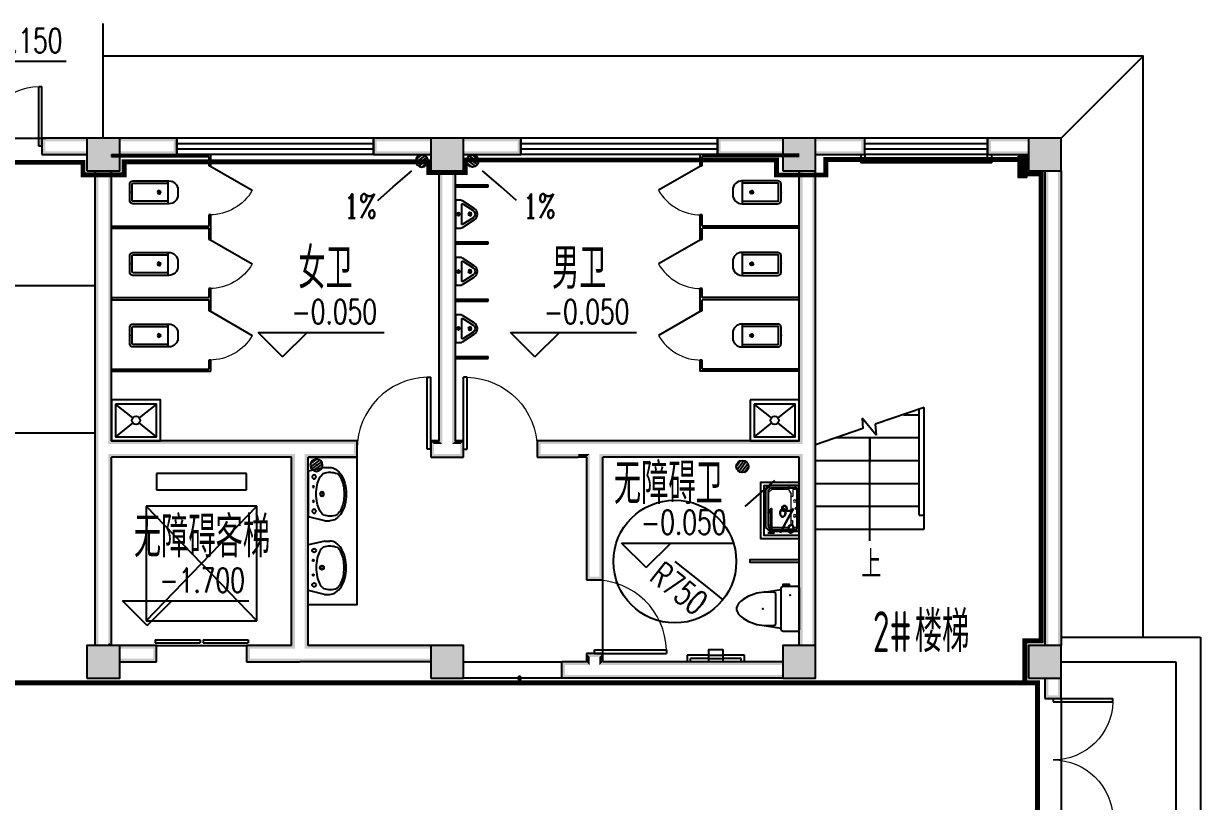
# Model space of a CAD drawing. Extents: x 6250600 to 6678662, y -692028 to -290561.
# Drawn here: x 6288938 to 6303312, y -579710 to -570203 of the extents above; entities that cross this region are included whole.
import ezdxf

# ---------------------------------------------------------------- set-up
doc = ezdxf.new("R2010")
doc.units = 0
doc.header["$LTSCALE"] = 1000
doc.header["$MEASUREMENT"] = 0
doc.layers.get('0').update_dxf_attribs({"linetype": 'CONTINUOUS'})
for name, color, linetype in [('PUB_HATCH', 8, 'CONTINUOUS'), ('SIG_TEXT', 7, 'CONTINUOUS'), ('WIRE-接地', 4, 'CONTINUOUS'), ('建筑底图', 251, 'CONTINUOUS'), ('排水', 221, 'CONTINUOUS')]:
    doc.layers.add(name, color=color, linetype=linetype)
doc.styles.add('_TCH_AXIS', font='COMPLEX', dxfattribs={"bigfont": 'GBCBIG'})
doc.styles.add('_TCH_DIM', font='SIMPLEX', dxfattribs={"bigfont": 'GBCBIG'})
doc.styles.add('schuco', font='sceie.shx', dxfattribs={"width": 0.7, "bigfont": 'sceic.shx'})
doc.styles.add('TG_LINETYPE', font='SIMPLEX', dxfattribs={"width": 0.8, "height": 3, "bigfont": 'HZTXT'})
doc.linetypes.add('TG_接地', pattern='A,0.75,0,["/",TG_LINETYPE,S=0.05,R=-8.594366926962348,X=-0.1,Y=-0.045],0.65,-0.13,0.13,-0.13', length=2)

# ---------------------------------------------------------------- blocks, each defined once
blk = doc.blocks.new('_LV12')
for p, q in [((-250, -50), (-39.04344047215272, -218.7652476222793)), ((39.04344047215272, -218.7652476222793), (250, -50)), ((-250, -450), (-39.04344047215272, -281.2347523777207)), ((39.04344047215272, -281.2347523777244), (250, -450))]:
    blk.add_line(p, q)
for points in [[(300, -500), (300, 0), (-300, 0), (-300, -500)], [(250, -450), (250, -50), (-250, -50), (-250, -450)]]:
    blk.add_lwpolyline(points, close=True)
blk.add_circle((0, -250), 50)
blk = doc.blocks.new('$plan$00000344')
for p, q in [((-280, -10), (-280, 0)), ((280, 0), (280, -10)), ((-250.5056433758025, -188.9030317685026), (-250.5056433758025, -185.6802697010202)), ((-247.7897820911921, -182.8401157246291), (-250.1659381378457, -184.9292631582935))]:
    blk.add_line(p, q)
for points in [[(-280, 0), (280, 0)], [(-325.6508892814171, -199.5069900706051), (-280, -5)], [(325.7196470476707, -203.679623150008), (280, -5)]]:
    blk.add_lwpolyline(points)
for points in [[(253.0475816802033, -188.2804691079212, 0.09820830243506523), (193.1688142264323, -140.8346282304191, 0.06628655020752823), (110.3513957322097, -111.3619009821798, 0.05242807133200639), (5.684341886080801e-14, -99.75898632568851, 0.05242807133200623), (-110.351395732209, -111.3619009821796, 0.06628655020752873), (-193.1688142264323, -140.834628230419, 0.09387597160402227), (-250.8409032847541, -185.7313891483784, 0.171377175730478)], [(-325.7364341085271, -265.6789118161633, 0.1492852629222198), (-304.3806079413716, -336.6408204226024, 0.1070785342951636), (-230.904903495943, -407.7090984504992, 0.07562500008442274), (-131.0498841262887, -450.4504317036771, 0.06243575474683043), (-0.8124120338861758, -467.3138035618238, 0.06243575474683045), (129.5575588546746, -451.507376452533, 0.07562500008442267), (229.7559793793862, -409.5773992771719, 0.1070785342951638), (303.8057199892309, -339.1074397112891, 0.1492852629222203), (325.7364341085272, -268.3210881838367, 0.005205445689566639), (325.7196470476707, -265.679623150008, 0.08659555624924029)], [(-325.6508892814171, -199.5069900706051, 0.008223360270598503), (-325.7364341085271, -203.6789118161633, 0.1492852629222198)], [(-249.5287737420379, -357.743287390725, 0.09134118956209383), (-193.1688142264323, -401.1653717695809, 0.06628655020752874), (-110.3513957322091, -430.6380990178203, 0.05242807133200617), (0, -442.2410136743115, 0.05242807133200618), (110.3513957322091, -430.6380990178203, 0.06628655020752877), (193.1688142264322, -401.165371769581, 0.09175590019007512), (249.7445037594281, -357.502875476107, 0.1713771757304789)]]:
    blk.add_lwpolyline(points, format="xyb")
at = {"flags": 128}
for points in [[(-325.7196470476707, -203.679623150008), (-325.7364341085272, -268.3210881838367)], [(325.7196470476707, -203.679623150008), (325.7364341085272, -268.3210881838367)]]:
    blk.add_lwpolyline(points, dxfattribs=at)
for points in [[(-253.0475816802033, -188.2804691079212, 0.1725462446217063), (-249.7445037594281, -357.502875476107, 0.7263952009259942)], [(253.0475816802033, -188.2804691079212, -0.1725462446217063), (249.7445037594281, -357.502875476107, -0.7263952009259942)]]:
    blk.add_lwpolyline(points, format="xyb", dxfattribs=at)
for centre, radius in [((-210, -75), 24), ((-210, -75), 24), ((-210, -75), 24), ((-90, -65), 10), ((90, -65), 10), ((210, -75), 24), ((0, -170), 25)]:
    blk.add_circle(centre, radius)
at = {"lineweight": 13}
blk.add_circle((0, -170), 15, dxfattribs=at)
blk.add_arc((-249.5056433758025, -185.6802697010202), 1, 131.3223568947546, 180)
blk = doc.blocks.new('$lvtry$00000171')
at = {"layer": '排水'}
for p, q in [((-74.24621202462731, 10.60660171788186), (-10.60660171788186, 74.24621202462731)), ((-69.81875867368217, -27.39235180270043), (27.39235180242758, 69.81875867368217)), ((-53.03300858900184, -53.03300858886359), (53.03300858900184, 53.03300858886359)), ((-27.39235180242758, -69.81875867368217), (69.81875867368217, 27.39235180270043)), ((10.60660171788186, -74.24621202462731), (74.24621202462731, -10.60660171788186))]:
    blk.add_line(p, q, dxfattribs=at)
blk.add_circle((0, 0), 75, dxfattribs=at)
blk.add_point((0, 0), dxfattribs=at)
blk = doc.blocks.new('$lvtry$00000200')
at = {"color": 0}
for p, q in [((-109.7834388052506, -40.0000000100008), (-109.7834388052433, -469.6564289897615)), ((99.78343880524335, -30.0000000100008), (-99.78343880524335, -30.0000000100008)), ((109.7834388052361, -469.6564289897615), (109.7834388052361, -40.0000000100008))]:
    blk.add_line(p, q, dxfattribs=at)
blk.add_lwpolyline([(99.78343880524335, -1.000080374069512e-08), (-99.78343880524335, -1.000080374069512e-08, 0.4142135623730951), (-139.7834388052433, -40.0000000100008), (-139.7834388052433, -479.6564289897615, 0.4142135623730951), (-29.78343880524335, -589.6564289897615), (29.78343880523607, -589.6564289897615, 0.4142135623730903), (139.7834388052361, -479.6564289897633), (139.7834388052361, -40.0000000100008, 0.4142135623730951)], format="xyb", close=True, dxfattribs=at)
blk.add_lwpolyline([(139.7834388052361, -469.6564289897615), (-139.7834388052433, -469.6564289897615)], dxfattribs=at)
blk.add_circle((0, -358.6146012114659), 20, dxfattribs=at)
for centre, start, end in [((-99.78343880525063, -40.0000000100008), 90, 180), ((99.78343880523607, -40.0000000100008), 0, 90)]:
    blk.add_arc(centre, 10, start, end, dxfattribs=at)
for p in [(0, 0), (0, -358.6146012114659)]:
    blk.add_point(p, dxfattribs=at)
blk = doc.blocks.new('$TCHSYS$APDOOR2D')
blk.add_line((0.5, 0), (9.094947017729283e-16, 0.8660254037844392))
at = {"lineweight": 13}
blk.add_arc((0.5, 0), 1, 120, 180, dxfattribs=at)
blk = doc.blocks.new('$lvtry$00000221')
at = {"color": 0}
for p, q in [((-124.1736286101077, -91.45901678963855), (-43.30126991269935, -215.5818163076256)), ((-115.7951361627565, -76), (115.7951365941481, -76)), ((43.301270463322, -215.5818162915166), (124.1736290448607, -91.45901678449081))]:
    blk.add_line(p, q, dxfattribs=at)
blk.add_lwpolyline([(69.28203258279245, -230.5818162812229, -0.57735026918981), (-69.28203202274017, -230.5818163136828), (-161.8924622367413, -88.44343865486917, -0.1453776039613215), (-170, -61.14835470659818), (-170, 0), (170, -3.637978807091713e-12), (170, -61.14835534217673, -0.1453776038039848), (161.8924622535633, -88.44343926462898)], format="xyb", close=True, dxfattribs=at)
for centre, radius in [((0, -38), 17.66628609890358), ((2.156957634724677e-07, -176.9798452330579), 20)]:
    blk.add_circle(centre, radius, dxfattribs=at)
for centre, radius, start, end in [((-115.7951361627565, -86), 10, 90, 213.0863027744279), ((115.7951365941481, -86), 10, 326.9136972608397, 90), ((2.706583472900093e-07, -190.5818163002696), 49.99999999860439, 210.0000000103259, 330.00000001059)]:
    blk.add_arc(centre, radius, start, end, dxfattribs=at)
for p in [(0, -38), (2.156957634724677e-07, -176.9798452330579)]:
    blk.add_point(p, dxfattribs=at)
blk = doc.blocks.new('$lvtry$00000054')
at = {"lineweight": 13}
for p, q in [((-279.2938074190461, -123.2473502284192), (-251.2924864845772, -123.2473502284192)), ((-277.8051945737679, -50.77492534148769), (-251.2924864845772, -50.77492534148769)), ((-232.1458454056483, -26.04251684841256), (-232.1458454056483, -79.04933505088047)), ((-232.1458454056483, -79.04933505088047), (-154.6818269249452, -79.04933505088047)), ((-190.9266690346522, -100.270542338214), (-232.1458454056483, -126.7893514447369)), ((-232.1458454056483, -126.7893514447369), (-232.1458454056483, -335.3362230594466)), ((-190.9266690346522, -100.270542338214), (189.0737280593275, -100.270542338214)), ((-149.6818269249452, -84.04933505088047), (-149.6818269249452, -100.270542338214)), ((147.8354162211181, -84.04933505088047), (147.8354162211181, -100.270542338214)), ((231.7880475470993, -79.04933505088047), (152.8354162211181, -79.04933505088047)), ((191.7790148819477, -101.0656138956201), (231.7623818083885, -126.7893514447369)), ((231.7623818083885, -126.7893514447369), (231.7623818083885, -335.3362230594466)), ((231.7880475470993, -26.04251684841256), (231.7880475470993, -79.04933505088047)), ((278.8846780830754, -50.77492534148769), (252.3719699938847, -50.77492534148769)), ((280.3732909283535, -123.2473502284192), (252.3719699938847, -123.2473502284192)), ((-232.1458454056483, -335.3362230594466), (-190.9266690346522, -381.2590388292774)), ((231.7623818083885, -335.3362230594466), (190.5432054373923, -381.2590388292774))]:
    blk.add_line(p, q, dxfattribs=at)
for p, q in [((-251.2924864845772, -349.473427914143), (-251.2924864845772, -26.04251684841256)), ((-251.2924864845772, -26.04251684841256), (250.9346886260319, -26.04251684841256)), ((-90.17889892927269, -26.04251684841256), (89.82110107072731, -26.04251684841256)), ((-0.178898929272691, -26.04251684841256), (-90.17889892927269, -26.04251684841256)), ((250.9090228873174, -349.473427914143), (250.9090228873174, -26.04251684841256)), ((-221.8538841822556, -381.2590388292774), (-251.2924864845772, -349.473427914143)), ((221.4704205849957, -381.2590388292774), (-221.8538841822556, -381.2590388292774)), ((221.4704205849957, -381.2590388292774), (250.9090228873174, -349.473427914143))]:
    blk.add_line(p, q)
for points in [[(-280.3732909283535, 0), (279.6267090716465, 0)], [(-280.3732909283535, 0), (-280.3732909283535, -350)], [(279.6267090716465, 0), (279.6267090716465, -350)], [(-280.3732909283535, -350), (-230.3732909283535, -410)], [(-230.3732909283535, -410), (229.6267090716465, -410)], [(279.6267090716465, -350), (229.6267090716465, -410)]]:
    blk.add_lwpolyline(points)
for centre, radius in [((-89.29034373630566, -56.07252716067705), 15), ((0.5397417546555516, -43.72172291942843), 8), ((90.39549298432757, -54.31692655780535), 15), ((0.5397417546555516, -181.5517702500765), 24.90291299648509)]:
    blk.add_circle(centre, radius, dxfattribs=at)
blk.add_circle((0.5397417546555516, -181.5517702500765), 33.09367931997397)
for centre, start, end in [((-154.6818269249452, -84.04933505088047), 0, 90), ((152.8354162211181, -84.04933505088047), 90, 180), ((189.0737280593275, -105.270542338214), 57.2443527250371, 90)]:
    blk.add_arc(centre, 5, start, end, dxfattribs=at)
blk = doc.blocks.new('$lvtry$00000206')
blk.add_line((-194.4569514471332, -428.0882621506016, 1e-08), (-223.9357518238285, -220.1379310456605, 1e-08))
at = {"elevation": 1e-08}
blk.add_lwpolyline([(-264.1348942952209, -120.4601474549154), (-286.2099333013502, -120.4601474549154), (-286.2099333013502, -199.7591355761751), (-264.1348942952209, -199.7591355761751)], close=True, dxfattribs=at)
for points in [[(-242.1211011915184, -220.1379310457041, -0.4142135623730712), (-264.1348942950317, -198.1241379423036), (-264.134894295461, -22.01379311472101, -0.4142135623730969), (-242.1211011920568, -1.121497916756198e-08), (264.1961401874396, -9.999894245993346e-09, -0.4142135623730968), (286.2099332909529, -22.01379311340042), (286.2099332913458, -198.1241379410267, -0.4142135623730948), (264.1961401879562, -220.1379310445327)], [(191.6283467101712, -286.1793103550544), (-169.5533077134205, -286.1793103559348, 0.3921902063767687), (-189.4959190210611, -304.6652911253359), (-191.0921123155313, -325.6902964887331), (-193.1679380961104, -363.4733775701816), (-193.8666951663072, -397.5510874908132), (-192.9667328242031, -428.9968104906538), (-190.2464003679088, -458.8839308097804), (-185.4840470954405, -488.2858326881969), (-178.4580223048506, -518.2759003659185), (-168.946675294228, -549.927518083), (-156.7521371301009, -583.8818833383839), (-141.771665952725, -619.0514466670202), (-123.9263016708828, -653.9164718627062), (-103.1370841932767, -686.9572227192903), (-79.32505342870354, -716.6539630306024), (-52.41124928587305, -741.486956590491), (-22.3167116735458, -759.9364671928224), (-1.021642622046784, -766.6697659834999, 0.1543297930855512), (23.09668162127127, -766.669765983449), (44.39175067255928, -759.9364671926805), (74.48628828479195, -741.4869565901927), (101.4000924274915, -716.6539630301913), (125.2121231919409, -686.9572227187482), (146.0013406693724, -653.9164718620514), (163.8467049510473, -619.0514466662999), (178.8271761282485, -583.8818833376054), (191.0217142922447, -549.9275180821414), (200.5330613026999, -518.2759003650053), (207.5590860931225, -488.2858326872365), (212.3214393654816, -458.8839308088127), (215.0417718216304, -428.9968104896898), (215.9417341635817, -397.5510874898418), (215.2429770931958, -363.4733775692102), (213.1671513124711, -325.6902964877727), (211.5709580178918, -304.6652911243573, 0.3921902063767083)]]:
    blk.add_lwpolyline(points, format="xyb", close=True, dxfattribs=at)
blk.add_lwpolyline([(216.5319904445532, -428.088262149623), (246.0107908202444, -220.1379310445764)], dxfattribs=at)
for p in [(-155.0588212762996, -109.43069792199, 1e-08), (11.93147704953662, -443.1338848781224, 1e-08)]:
    blk.add_point(p)
blk = doc.blocks.new('$TCHSYS$LDOR22D')
for p, q in [((-0.5166666666663637, 0.8332552583810156), (-0.01666666666671013, 0.8332552583810156)), ((-0.5166666666663637, 0.8332552583810156), (-0.5166666666663637, 0.6666666666662593)), ((-0.01666666666671013, 0.8332552583810156), (-0.01666666666671013, 0.6666666666662593)), ((0.01666666666660888, 0.8332552583810156), (0.01666666666660888, 0.6666666666662593)), ((0.01666666666660888, 0.8332552583810156), (0.5166666666662572, 0.8332552583810156)), ((0.5166666666662572, 0.8332552583810156), (0.5166666666662572, 0.6666666666662593)), ((-0.5166666666663637, 0.6666666666662593), (-0.01666666666671013, 0.6666666666662593)), ((0.01666666666660888, 0.6666666666662593), (0.5166666666662572, 0.6666666666662593)), ((-0.5000000000000071, 0.4999999999999858), (0.5000000000000373, 0.4999999999999858))]:
    blk.add_line(p, q)
blk = doc.blocks.new('_FZH')
blk.add_lwpolyline([(-0.5, -0.5), (0.5, -0.5), (0.5, 0.5), (-0.5, 0.5)], close=True)
at = {"layer": 'PUB_HATCH'}
blk.add_solid([(-0.5, -0.5), (0.5, -0.5), (-0.5, 0.5), (0.5, 0.5)], dxfattribs=at)
blk = doc.blocks.new('$DorLib2D$00000002')
for p, q in [((-0.5, -5.684341886080802e-17), (-0.5000000000000007, 0.4875)), ((-0.4750000000000007, 0.4875), (-0.5000000000000007, 0.4875)), ((-0.475, -2.842170943040401e-17), (-0.4750000000000007, 0.4875)), ((0.475, -2.842170943040401e-17), (0.4750000000000007, 0.4875)), ((0.4750000000000007, 0.4875), (0.5000000000000007, 0.4875)), ((0.5, -5.684341886080802e-17), (0.5000000000000007, 0.4875)), ((-0.5, -5.684341886080802e-17), (-0.475, -2.842170943040401e-17)), ((0.5, -5.684341886080802e-17), (0.475, -2.842170943040401e-17))]:
    blk.add_line(p, q)
at = {"lineweight": 13}
for centre, start, end in [((-0.4875, -4.263256414560601e-17), 0, 88.53071641864632), ((0.4875, -4.263256414560601e-17), 91.4692835813537, 180)]:
    blk.add_arc(centre, 0.4875, start, end, dxfattribs=at)
blk = doc.blocks.new('$DorLib2D$00000001')
for p, q in [((0.45, 0.9750000000000001), (0.5000000000000002, 0.9750000000000001)), ((0.45, 0), (0.45, 0.9750000000000001)), ((0.5, 0), (0.5, 0.9750000000000001)), ((0.5, 0), (0.45, 0))]:
    blk.add_line(p, q)
at = {"lineweight": 13}
blk.add_arc((0.475, 0), 0.975, 91.4692835813538, 180, dxfattribs=at)
blk = doc.blocks.new('$WINLIB2D$00000001')
at = {"color": 0}
for points in [[(-0.4999999999999964, 0.5000000000000142), (-0.4999999999999964, -0.4999999999999858)], [(-0.4999999999999964, 0.5000000000000142), (0.5000000000000036, 0.5000000000000142)], [(0.5000000000000036, -0.4999999999999858), (0.5000000000000036, 0.5000000000000142)], [(0.5000000000000036, 0.1666666666666714), (-0.4999999999999964, 0.1666666666666714)], [(0.5000000000000036, -0.1666666666666572), (-0.4999999999999964, -0.1666666666666572)], [(-0.4999999999999964, -0.4999999999999858), (0.5000000000000036, -0.4999999999999858)]]:
    blk.add_lwpolyline(points, dxfattribs=at)
blk = doc.blocks.new('$TCHSYS$WIN2D')
for p, q in [((-0.5, 0.5), (0.5, 0.5)), ((-0.5, 0.5), (-0.4999999999999999, -0.5)), ((0.5, 0.5), (0.4999999999999998, -0.5)), ((0.5, 0.1666666666666666), (-0.5, 0.1666666666666666)), ((0.5, -0.1666666666666667), (-0.5, -0.1666666666666667)), ((-0.4999999999999999, -0.5), (0.5, -0.5))]:
    blk.add_line(p, q)

msp = doc.modelspace()

# ---------------------------------------------------------------- hatches: boundary and pattern name
at = {"layer": 'SIG_TEXT'}
h = msp.add_hatch(dxfattribs=at)
h.set_pattern_fill('ANSI31', color=256, scale=10, angle=90, style=0)
h.set_pattern_definition([(135, (5705351.624529052, -4924141.936935625), (-11.22532015133644, -11.22532015133644), [])])
h.paths.add_polyline_path([(6301085.505597635, -571825.0035751942), (6301085.505597635, -572082.4678698196), (6301190.188388332, -572082.4678698196), (6301190.188388332, -571825.0035751942)])
at = {"layer": '建筑底图'}
for points in [[(6289711.787898504, -571642.9455665089), (6289711.787898504, -571602.9455666346), (6289161.787904354, -571602.9455670153), (6289201.787905581, -571642.9455665417)], [(6289161.787904354, -571602.9455670153), (6289161.787904484, -571802.9455719288), (6289201.78790566, -571762.9455721535), (6289201.787905581, -571642.9455665417)], [(6290111.787898504, -571602.9455703348), (6289711.787898504, -571602.9455703348), (6289751.787898504, -571642.9455703348), (6290071.787898504, -571642.9455703348)], [(6289711.787898504, -571602.9455703348), (6289711.787898504, -572002.9455703348), (6289751.787898504, -571962.9455703348), (6289751.787898504, -571642.9455703348)], [(6290111.787898504, -572002.9455703348), (6290111.787898504, -571602.9455703348), (6290071.787898504, -571642.9455703348), (6290071.787898504, -571962.9455703348)], [(6290111.787898504, -571602.9455703348), (6290111.787898504, -571642.9455702947), (6290771.787898565, -571642.9455704216), (6290811.787898574, -571602.9455704293)], [(6290811.787898529, -571802.9455691382), (6290811.787898574, -571602.9455704293), (6290771.787898565, -571642.9455704216), (6290771.787898539, -571762.9455691292)], [(6293911.787898505, -571642.9455711178), (6293911.787898505, -571602.9455711155), (6293211.787898717, -571602.9455709477), (6293251.787898709, -571642.9455709672)], [(6293211.787898717, -571602.9455709477), (6293211.787898672, -571802.9455696566), (6293251.787898683, -571762.9455694051), (6293251.787898709, -571642.9455709672)], [(6294311.787898505, -571602.9455703367), (6293911.787898505, -571602.9455703367), (6293951.787898505, -571642.9455703367), (6294271.787898505, -571642.9455703367)], [(6293911.787898505, -571602.9455703367), (6293911.787898505, -572002.9455703367), (6293951.787898505, -571962.9455703367), (6293951.787898505, -571642.9455703367)], [(6294311.787898505, -572002.9455703367), (6294311.787898505, -571602.9455703367), (6294271.787898505, -571642.9455703367), (6294271.787898505, -571962.9455703367)], [(6294311.787898505, -571602.9455703367), (6294311.787898505, -571642.945566548), (6294971.787894973, -571642.9455669096), (6295011.787894997, -571602.9455669315)], [(6295011.787894876, -571802.9455658862), (6295011.787894997, -571602.9455669315), (6294971.787894973, -571642.9455669096), (6294971.7878949, -571762.9455658644)], [(6298211.787898329, -571642.9455689171), (6298211.787898329, -571602.9455689492), (6297411.787894756, -571602.9455684084), (6297451.787895262, -571642.945568281)], [(6297411.787894756, -571602.9455684084), (6297411.787894634, -571802.9455673632), (6297451.787895189, -571762.9455673641), (6297451.787895262, -571642.945568281)], [(6298611.787898329, -571602.9455689657), (6298211.787898329, -571602.9455689657), (6298251.787898329, -571642.9455689657), (6298571.787898329, -571642.9455689657)], [(6298211.787898329, -571602.9455689657), (6298211.787898329, -572002.9455689657), (6298251.787898329, -571962.9455689657), (6298251.787898329, -571642.9455689657)], [(6298611.787898329, -572002.9455689657), (6298611.787898329, -571602.9455689657), (6298571.787898329, -571642.9455689657), (6298571.787898329, -571962.9455689657)], [(6298611.787898329, -571602.9455689657), (6298611.787898329, -571642.9455688104), (6299171.787894825, -571642.9455683758), (6299211.787894797, -571602.9455683447)], [(6299211.787894939, -571802.9455695977), (6299211.787894797, -571602.9455683447), (6299171.787894825, -571642.9455683758), (6299171.78789491, -571762.945569626)], [(6301211.787898505, -571642.945566809), (6301211.787898505, -571602.9455669209), (6300711.78789493, -571602.9455672593), (6300751.787895026, -571642.9455667792)], [(6300711.78789493, -571602.9455672593), (6300711.787895072, -571802.9455685313), (6300751.787895112, -571762.945568715), (6300751.787895026, -571642.9455667792)], [(6301611.787898505, -571602.9455703367), (6301211.787898505, -571602.9455703367), (6301251.787898505, -571642.9455703367), (6301571.787898505, -571642.9455703367)], [(6301211.787898505, -571602.9455703367), (6301211.787898505, -572002.9455703367), (6301251.787898505, -571962.9455703367), (6301251.787898505, -571642.9455703367)], [(6301611.787898505, -572002.9455703367), (6301611.787898505, -571602.9455703367), (6301571.787898505, -571642.9455703367), (6301571.787898505, -571962.9455703367)], [(6289711.787898504, -571802.9455716668), (6289711.787898504, -571762.9455718442), (6289201.78790566, -571762.9455721535), (6289161.787904484, -571802.9455719288)], [(6290111.787898504, -571762.9455689841), (6290111.787898504, -571802.9455689804), (6290811.787898529, -571802.9455691382), (6290771.787898539, -571762.9455691292)], [(6293911.787898505, -571802.9455698011), (6293911.787898505, -571762.9455697592), (6293251.787898683, -571762.9455694051), (6293211.787898672, -571802.9455696566)], [(6294311.787898505, -571762.9455655908), (6294311.787898505, -571802.945565505), (6295011.787894876, -571802.9455658862), (6294971.7878949, -571762.9455658644)], [(6298211.787898329, -571802.9455679005), (6298211.787898329, -571762.9455678964), (6297451.787895189, -571762.9455673641), (6297411.787894634, -571802.9455673632)], [(6298611.787898329, -571762.9455700284), (6298611.787898329, -571802.9455700251), (6299211.787894939, -571802.9455695977), (6299171.78789491, -571762.945569626)], [(6301211.787898505, -571802.9455681766), (6301211.787898505, -571762.9455682515), (6300751.787895112, -571762.945568715), (6300711.787895072, -571802.9455685313)], [(6289711.787898504, -572002.9455703348), (6290111.787898504, -572002.9455703348), (6290071.787898504, -571962.9455703348), (6289751.787898504, -571962.9455703348)], [(6289851.787898334, -572002.9455703348), (6289811.787898344, -572002.9455703348), (6289811.787897976, -575402.9455709462), (6289851.787897976, -575402.9455709506)], [(6290011.787898682, -572002.9455703348), (6289971.787898825, -572002.9455703348), (6289971.787898463, -575342.9455720161), (6290011.787898323, -575302.9455719884)], [(6293911.787898505, -572002.9455703367), (6294311.787898505, -572002.9455703367), (6294271.787898505, -571962.9455703367), (6293951.787898505, -571962.9455703367)], [(6294051.787898837, -572002.9455703367), (6294011.787898828, -572002.9455703367), (6294011.787897791, -575302.9455679574), (6294051.787897788, -575342.9455679636)], [(6294211.787899929, -572002.9455703367), (6294171.78789992, -572002.9455703367), (6294171.787898871, -575342.9455696811), (6294211.787898893, -575302.9455694088)], [(6298211.787898329, -572002.9455689657), (6298611.787898329, -572002.9455689657), (6298571.787898329, -571962.9455689657), (6298251.787898329, -571962.9455689657)], [(6298451.787898117, -572002.9455689657), (6298411.787898094, -572002.9455689657), (6298411.787898197, -575302.9455698612), (6298451.787898211, -575342.945570039)], [(6298611.787898329, -572002.9455689657), (6298571.787898285, -572002.9455689657), (6298571.787898416, -575402.945570332), (6298611.787898416, -575402.9455703308)], [(6301211.787898505, -572002.9455703367), (6301611.787898505, -572002.9455703367), (6301571.787898505, -571962.9455703367), (6301251.787898505, -571962.9455703367)], [(6301411.787898386, -577802.9455703367), (6301451.787898389, -577802.9455703367), (6301451.787898685, -572002.9455703367), (6301411.787898616, -572002.9455703367)], [(6301571.787898388, -577802.9455703367), (6301611.787898383, -577802.9455703367), (6301611.787898505, -572002.9455703367), (6301571.787898665, -572002.9455703367)], [(6292011.787898372, -575302.9455708927), (6290011.787898323, -575302.9455719884), (6289971.787898463, -575342.9455720161), (6292011.787898395, -575342.9455708927)], [(6292311.787898405, -575302.9455681373), (6292011.787898502, -575302.9455681681), (6292011.787898506, -575342.9455681681), (6292311.787898409, -575342.9455681373)], [(6293011.787900555, -575302.9455679808), (6292311.787898405, -575302.9455681373), (6292311.787898409, -575342.9455681373), (6292971.787901127, -575342.9455676058)], [(6293011.787900575, -575502.9455685024), (6293011.787900555, -575302.9455679808), (6292971.787901127, -575342.9455676058), (6292971.787901139, -575462.9455682258)], [(6294011.787897791, -575302.9455679574), (6293911.787900778, -575302.9455678855), (6293951.787900782, -575342.9455678855), (6294051.787897788, -575342.9455679636)], [(6293911.787900778, -575302.9455678855), (6293911.787900799, -575502.9455684315), (6293951.787900795, -575462.9455684072), (6293951.787900782, -575342.9455678855)], [(6294311.787900849, -575302.9455693788), (6294211.787898893, -575302.9455694088), (6294171.787898871, -575342.9455696811), (6294271.787901448, -575342.9455722973)], [(6294311.787900751, -575502.9455690845), (6294311.787900849, -575302.9455693788), (6294271.787901448, -575342.9455722973), (6294271.787901388, -575462.9455691279)], [(6295711.787898554, -575302.9455703534), (6295211.787900391, -575302.9455699455), (6295251.787900371, -575342.9455699455), (6295711.787898534, -575342.9455703534)], [(6295211.787900391, -575302.9455699455), (6295211.787900294, -575502.9455695217), (6295251.787900314, -575462.9455695313), (6295251.787900371, -575342.9455699455)], [(6295911.787910858, -575302.9455699581), (6295711.787898505, -575302.9455699585), (6295711.787898505, -575342.9455699585), (6295911.787910858, -575342.9455699581)], [(6298411.787898197, -575302.9455698612), (6295911.787910858, -575302.9455699581), (6295911.787910858, -575342.9455699581), (6298451.787898211, -575342.945570039)], [(6289811.787897393, -577802.9455703348), (6289851.787897393, -577802.9455703348), (6289851.787897641, -575402.945570951), (6289811.787897641, -575402.9455709469)], [(6292011.787898489, -575502.9455682898), (6290011.787897305, -575502.9455694512), (6289971.787897299, -575462.9455694708), (6292011.787898466, -575462.9455682898)], [(6289971.787897057, -577802.9455703348), (6290011.787897067, -577802.9455703348), (6290011.787897305, -575502.9455694512), (6289971.787897299, -575462.9455694708)], [(6292211.787898397, -575502.9455684875), (6292011.787898523, -575502.9455685252), (6292011.787898519, -575462.9455685252), (6292251.787898385, -575462.9455684705)], [(6292211.787898575, -577802.9455701406), (6292211.787898397, -575502.9455684875), (6292251.787898385, -575462.9455684705), (6292251.787898568, -577842.9455703199)], [(6292411.787898735, -577802.945570166), (6292411.787898557, -575502.945568444), (6292371.787898359, -575462.9455687092), (6292371.787898543, -577842.9455701662)], [(6292411.787898557, -575502.945568444), (6293011.787900575, -575502.9455685024), (6292971.787901139, -575462.9455682258), (6292371.787898359, -575462.9455687092)], [(6293911.787900799, -575502.9455684315), (6294111.787897964, -575502.9455683101), (6294111.78789796, -575462.9455683101), (6293951.787900795, -575462.9455684072)], [(6294111.787897913, -575502.9455688638), (6294311.787900751, -575502.9455690845), (6294271.787901388, -575462.9455691279), (6294111.787897932, -575462.9455688638)], [(6295211.787900294, -575502.9455695217), (6295711.787898457, -575502.9455696414), (6295711.787898476, -575462.9455696414), (6295251.787900314, -575462.9455695313)], [(6295811.787909161, -575502.9455732349), (6295711.787898505, -575502.9455728552), (6295711.787898505, -575462.9455728552), (6295851.787909549, -575462.9455708228)], [(6295811.787909161, -575502.9455732349), (6295811.787901897, -577002.9455674898), (6295851.787902073, -576962.9455666412), (6295851.787909549, -575462.9455708228)], [(6296011.787901512, -577002.9455684585), (6296011.787908816, -575502.945572821), (6295971.787909004, -575462.945572831), (6295971.787901567, -576962.9455672223)], [(6298411.787898274, -575502.9455728161), (6296011.787908816, -575502.945572821), (6295971.787909004, -575462.945572831), (6298451.787898053, -575462.9455728261)], [(6298411.787898344, -577802.9455689657), (6298451.787898283, -577802.9455689657), (6298451.787898053, -575462.9455728261), (6298411.787898274, -575502.9455728161)], [(6298571.787898489, -577802.9455689657), (6298611.787898489, -577802.9455689657), (6298611.787898416, -575402.9455703308), (6298571.787898416, -575402.945570332)], [(6295811.787901897, -577002.9455674898), (6296011.787901512, -577002.9455684585), (6295971.787901567, -576962.9455672223), (6295851.787902073, -576962.9455666412)], [(6290111.787898504, -577802.9455703348), (6289711.787898504, -577802.9455703348), (6289751.787898504, -577842.9455703348), (6290071.787898504, -577842.9455703348)], [(6289711.787898504, -577802.9455703348), (6289711.787898504, -578202.9455703348), (6289751.787898504, -578162.9455703348), (6289751.787898504, -577842.9455703348)], [(6289955.219355404, -577802.9455703348), (6290011.787896147, -577802.9455703348), (6289983.503625864, -577774.6612999635)], [(6290111.787898504, -578202.9455703348), (6290111.787898504, -577802.9455703348), (6290071.787898504, -577842.9455703348), (6290071.787898504, -578162.9455703348)], [(6290111.787898504, -577802.9455711981), (6290111.787898504, -577842.9455715531), (6290521.787897994, -577842.9455713197), (6290561.787898367, -577802.945570942)], [(6290561.787898469, -578002.9455717711), (6290561.787898367, -577802.945570942), (6290521.787897994, -577842.9455713197), (6290521.787898055, -577962.9455723886)], [(6292211.787898575, -577802.9455701406), (6291661.787898391, -577802.9455703847), (6291701.787898411, -577842.9455703847), (6292251.787898568, -577842.9455703199)], [(6291661.787898391, -577802.9455703847), (6291661.787898493, -578002.9455712137), (6291701.787898473, -577962.9455711949), (6291701.787898411, -577842.9455703847)], [(6293911.787898505, -577842.9455703271), (6293911.787898505, -577802.9455703266), (6292411.787898735, -577802.945570166), (6292371.787898543, -577842.9455701662)], [(6294311.787898505, -577802.9455703367), (6293911.787898505, -577802.9455703367), (6293951.787898505, -577842.9455703367), (6294271.787898505, -577842.9455703367)], [(6293911.787898505, -577802.9455703367), (6293911.787898505, -578202.9455703367), (6293951.787898505, -578162.9455703367), (6293951.787898505, -577842.9455703367)], [(6294311.787898505, -578202.9455703367), (6294311.787898505, -577802.9455703367), (6294271.787898505, -577842.9455703367), (6294271.787898505, -578162.9455703367)], [(6298611.787898329, -577802.9455689657), (6298211.787898329, -577802.9455689657), (6298251.787898329, -577842.9455689657), (6298571.787898329, -577842.9455689657)], [(6298211.787898329, -577802.9455689657), (6298211.787898329, -578202.9455689657), (6298251.787898329, -578162.9455689657), (6298251.787898329, -577842.9455689657)], [(6298611.787898329, -578202.9455689657), (6298611.787898329, -577802.9455689657), (6298571.787898329, -577842.9455689657), (6298571.787898329, -578162.9455689657)], [(6301611.787898505, -577802.9455703367), (6301211.787898505, -577802.9455703367), (6301251.787898505, -577842.9455703367), (6301571.787898505, -577842.9455703367)], [(6301211.787898505, -577802.9455703367), (6301211.787898505, -578202.9455703367), (6301251.787898505, -578162.9455703367), (6301251.787898505, -577842.9455703367)], [(6301611.787898505, -578202.9455703367), (6301611.787898505, -577802.9455703367), (6301571.787898505, -577842.9455703367), (6301571.787898505, -578162.9455703367)], [(6290111.787898504, -577962.9455726104), (6290111.787898504, -578002.9455720144), (6290561.787898469, -578002.9455717711), (6290521.787898055, -577962.9455723886)], [(6291661.787898493, -578002.9455712137), (6292311.787898718, -578002.9455709066), (6292311.787898698, -577962.9455709066), (6291701.787898473, -577962.9455711949)], [(6293911.787898505, -578002.9455709981), (6293911.787898505, -577962.9455709981), (6292311.787898608, -577962.9455709066), (6292311.787898606, -578002.9455709066)], [(6296011.787897155, -577902.94556823), (6295811.787897539, -577902.9455672613), (6295851.787897346, -577942.945567455), (6295971.787896976, -577942.9455680363)], [(6295811.787897539, -577902.9455672613), (6295811.787897055, -578002.9455700585), (6295851.787897054, -578042.9455709097), (6295851.787897346, -577942.945567455)], [(6296011.787896708, -578002.9455701805), (6296011.787897155, -577902.94556823), (6295971.787896976, -577942.9455680363), (6295971.787896508, -578042.9455703702)], [(6295811.787897055, -578002.9455700585), (6295511.787894564, -578002.9455702654), (6295511.787894563, -578042.9455702654), (6295851.787897054, -578042.9455709097)], [(6295511.78789456, -578202.9455711895), (6295511.787894564, -578002.9455702654), (6295551.787894564, -578002.9455702661), (6295551.78789456, -578202.9455711902)], [(6298211.787898329, -578042.9455703088), (6298211.787898329, -578002.9455702074), (6296011.787896708, -578002.9455701805), (6295971.787896508, -578042.9455703702)], [(6289711.787898504, -578202.9455703348), (6290111.787898504, -578202.9455703348), (6290071.787898504, -578162.9455703348), (6289751.787898504, -578162.9455703348)], [(6293911.787898505, -578202.9455703367), (6294311.787898505, -578202.9455703367), (6294271.787898505, -578162.9455703367), (6293951.787898505, -578162.9455703367)], [(6295911.787898263, -578202.9455711968), (6295511.78789456, -578202.9455711895), (6295511.787894561, -578162.9455711895), (6295911.787898264, -578162.9455711968)], [(6298211.787898329, -578202.9455689657), (6298211.787898329, -578162.945571225), (6295911.787898265, -578162.9455711968), (6295911.787898264, -578202.9455711968)], [(6298211.787898329, -578202.9455689657), (6298611.787898329, -578202.9455689657), (6298571.787898329, -578162.9455689657), (6298251.787898329, -578162.9455689657)], [(6301211.787898505, -578202.9455703367), (6301611.787898505, -578202.9455703367), (6301571.787898505, -578162.9455703367), (6301251.787898505, -578162.9455703367)], [(6301451.787892182, -578202.9455703367), (6301411.787892182, -578202.9455703367), (6301411.787893592, -578452.9455712521), (6301451.787893367, -578412.9455710344)], [(6301611.787891283, -578202.9455703367), (6301571.787891283, -578202.9455703367), (6301571.787892375, -578412.9455703815), (6301611.787892583, -578452.9455701638)], [(6301411.787893592, -578452.9455712521), (6301611.787892583, -578452.9455701638), (6301571.787892375, -578412.9455703815), (6301451.787893367, -578412.9455710344)]]:
    msp.add_hatch(color=256, dxfattribs=at).paths.add_polyline_path(points)

# ---------------------------------------------------------------- linework, layer by layer
at = {"layer": 'SIG_TEXT', "ltscale": 5}
msp.add_lwpolyline([(6301085.505597635, -571825.0035751942), (6301085.505597635, -572082.4678698196), (6301190.188388332, -572082.4678698196), (6301190.188388332, -571825.0035751942)], close=True, dxfattribs=at)
at = {"layer": 'WIRE-接地', "linetype": 'TG_接地', "const_width": 60}
for points in [[(6279942.920148067, -571922.542820646), (6286677.328643471, -571922.542820646), (6286677.328643471, -572052.9455665131), (6287162.613468286, -572052.9455665131), (6287162.613468286, -571899.5945018446), (6289663.307904398, -571899.5945018446), (6289663.307904398, -572050.9295569444), (6290167.254411906, -572050.9295569444), (6290167.254411906, -571894.3461470832), (6293886.508951629, -571894.3461470832), (6293886.508951629, -572022.1063873172), (6294333.454080472, -572022.1063873172), (6294333.454080472, -571871.1599918127), (6298134.805546399, -571871.1599918127), (6298134.805546399, -572053.5356065454), (6298737.107373955, -572053.5356065454), (6298737.107373955, -571863.6579914866), (6301085.505597635, -571863.6579914866)], [(6301315.341174044, -582798.7876902396), (6301315.341174044, -580687.686832065), (6301175.527673578, -580687.686832065), (6301175.527673578, -580084.1492380728), (6301322.458383672, -580084.1492380728), (6301322.458383672, -578260.4699525321), (6301166.7831768, -578260.4699525321), (6301166.7831768, -577745.5235427509), (6301366.062150883, -577745.5235427509), (6301366.062150883, -572039.2581673011), (6301190.188388332, -572039.2581673011)], [(6282630.43010179, -578260.4699525321), (6301166.7831768, -578260.4699525321)]]:
    msp.add_lwpolyline(points, dxfattribs=at)
at = {"layer": '建筑底图'}
for p, q in [((6289911.787898252, -571602.9455700805), (6289911.787898252, -570202.9455700405)), ((6301611.787898505, -571602.9455703367), (6302611.787898505, -570602.9455703367)), ((6287918.616236176, -570664.9205411167), (6289458.839649238, -570664.9205411167)), ((6287711.787904421, -571602.9455700805), (6289211.787904421, -571602.9455700805)), ((6289711.787898346, -571602.9455671855), (6289161.787904354, -571602.9455670153)), ((6289161.787904354, -571602.9455670153), (6289161.787904484, -571802.9455719288)), ((6290811.787898574, -571602.9455704293), (6290111.787898346, -571602.9455702747)), ((6290811.787898529, -571802.9455691382), (6290811.787898574, -571602.9455704293)), ((6293911.787898346, -571602.945571144), (6293211.787898717, -571602.9455709477)), ((6293211.787898717, -571602.9455709477), (6293211.787898672, -571802.9455696566)), ((6295011.787894997, -571602.9455669315), (6294311.787898346, -571602.9455667238)), ((6295011.787894876, -571802.9455658862), (6295011.787894997, -571602.9455669315)), ((6298211.787898346, -571602.9455689432), (6297411.787894756, -571602.9455684084)), ((6297411.787894756, -571602.9455684084), (6297411.787894634, -571802.9455673632)), ((6299211.787894797, -571602.9455683447), (6298611.787898346, -571602.9455693514)), ((6299211.787894939, -571802.9455695977), (6299211.787894797, -571602.9455683447)), ((6301211.787898346, -571602.9455666309), (6300711.78789493, -571602.9455672593)), ((6300711.78789493, -571602.9455672593), (6300711.787895072, -571802.9455685313)), ((6289161.787904484, -571802.9455719288), (6289711.787898346, -571802.945571536)), ((6290011.787898527, -571802.9455703367), (6290011.787898527, -571827.9455703367)), ((6290011.787898527, -571802.9455703367), (6291224.287891494, -571802.9455688226)), ((6290111.787898346, -571802.9455689979), (6290811.787898529, -571802.9455691382)), ((6291224.287889736, -571940.4455274506), (6291224.287891494, -571802.9455688226)), ((6293211.787898672, -571802.9455696566), (6293911.787898346, -571802.9455695305)), ((6294311.787898346, -571802.9455653082), (6295011.787894876, -571802.9455658862)), ((6298411.787895648, -571802.9455703335), (6297199.287894567, -571802.9455753722)), ((6297199.287894567, -571802.9455753722), (6297199.287890187, -571940.4455274477)), ((6297411.787894634, -571802.9455673632), (6298211.787898346, -571802.9455682249)), ((6298611.787898422, -571802.9455700251), (6299211.787894939, -571802.9455695977)), ((6300711.787895072, -571802.9455685313), (6301211.787898345, -571802.9455681856)), ((6290011.787898527, -571827.9455703367), (6291199.287891315, -571827.945568824)), ((6291199.287891315, -571827.945568824), (6291199.28788265, -571940.4455274509)), ((6291199.28788265, -571940.4455274509), (6291224.287889736, -571940.4455274506)), ((6297199.287890187, -571940.4455274477), (6297224.287891781, -571940.4455274477)), ((6298411.787895648, -571827.9455703335), (6297224.287894739, -571827.945568863)), ((6297224.287891781, -571940.4455274477), (6297224.287894739, -571827.945568863)), ((6289811.787897976, -575402.9455709462), (6289811.787898357, -572002.9455702207)), ((6290011.787898323, -575302.9455719884), (6290011.787898723, -572002.9455702207)), ((6294011.787897791, -575302.9455679574), (6294011.787898881, -572002.9455702207)), ((6294211.787898893, -575302.9455694088), (6294211.787900019, -572002.9455702207)), ((6298411.787898197, -575302.9455698612), (6298411.787898066, -572002.945569)), ((6298611.787898416, -575402.9455703308), (6298611.78789841, -572002.945569)), ((6301411.787898561, -572002.9455702207), (6301411.787898398, -577802.9455702207)), ((6301611.787898647, -572002.9455702207), (6301611.787898387, -577802.9455702207)), ((6294211.787898691, -572197.3107863362), (6294211.787898691, -572172.3107863362)), ((6294211.787898691, -572172.3107863362), (6294611.787898691, -572172.3107863362)), ((6294211.787898691, -572197.3107863362), (6294611.787898691, -572197.3107863362)), ((6294611.787898691, -572197.3107863362), (6294611.787898691, -572172.3107863362)), ((6291199.28788265, -572540.4456055758), (6291199.287891315, -572677.9455688554)), ((6291224.287891308, -572540.4456055758), (6291199.28788265, -572540.4456055758)), ((6291224.287893811, -572690.4455641303), (6291224.287891308, -572540.4456055758)), ((6297199.287894098, -572540.4455274477), (6297199.287900364, -572690.4455641272)), ((6297224.287891781, -572540.4455274477), (6297199.287894098, -572540.4455274477)), ((6297224.287894739, -572677.945562384), (6297224.287891781, -572540.4455274477)), ((6290011.787893856, -572677.9455641378), (6290011.787893856, -572702.9455641378)), ((6290011.787893856, -572677.9455641378), (6291199.287891315, -572677.9455688554)), ((6290011.787893856, -572702.9455641378), (6291199.287892686, -572702.9455623461)), ((6291199.287892686, -572702.9455623461), (6291199.287898244, -572840.4455274509)), ((6291224.287892679, -572840.4455274509), (6291224.287893811, -572690.4455641303)), ((6297199.287900364, -572690.4455641272), (6297199.287897823, -572840.4456055727)), ((6298411.787900319, -572677.9455641346), (6297224.287894739, -572677.945562384)), ((6297224.287903933, -572840.4456055727), (6297224.287906742, -572702.9455623849)), ((6298411.787900319, -572702.9455641346), (6297224.287906742, -572702.9455623849)), ((6298411.78789814, -572702.9455641346), (6298411.78789814, -572677.9455641346)), ((6291199.287898244, -572840.4455274509), (6291224.287892679, -572840.4455274509)), ((6294211.787898691, -572896.7969485293), (6294211.787898691, -572871.7969485293)), ((6294211.787898691, -572871.7969485293), (6294611.787898691, -572871.7969485293)), ((6294211.787898691, -572896.7969485293), (6294611.787898691, -572896.7969485293)), ((6294611.787898691, -572896.7969485293), (6294611.787898691, -572871.7969485293)), ((6297199.287897823, -572840.4456055727), (6297224.287903933, -572840.4456055727)), ((6287011.787897902, -573402.9455746978), (6289811.787898222, -573402.945574997)), ((6291199.287898244, -573440.4455274509), (6291199.287892686, -573552.9455656353)), ((6291224.287892679, -573440.4455274509), (6291199.287898244, -573440.4455274509)), ((6291224.287893811, -573565.4455642719), (6291224.287892679, -573440.4455274509)), ((6297199.287897823, -573440.4455274477), (6297199.287900364, -573565.4455642687)), ((6297224.287903933, -573440.4455274477), (6297199.287897823, -573440.4455274477)), ((6297224.287906742, -573552.9455591218), (6297224.287903933, -573440.4455274477)), ((6290011.787893863, -573552.9455642719), (6290011.787893863, -573577.9455642719)), ((6290011.787893863, -573552.9455642719), (6291199.287892686, -573552.9455656353)), ((6290011.787893863, -573577.9455642719), (6291199.287901612, -573577.9455656365)), ((6291199.287901612, -573577.9455656365), (6291199.287901038, -573715.4456055758)), ((6291224.287898371, -573715.4456055758), (6291224.287895927, -573565.4455665536)), ((6294211.787898691, -573596.2831107224), (6294211.787898691, -573571.2831107224)), ((6294211.787898691, -573571.2831107224), (6294611.787898691, -573571.2831107224)), ((6294211.787898691, -573596.2831107224), (6294611.787898691, -573596.2831107224)), ((6294611.787898691, -573596.2831107224), (6294611.787898691, -573571.2831107224)), ((6297199.287898248, -573565.4455665505), (6297199.287890231, -573715.4456055727)), ((6298411.787900312, -573552.9455642687), (6297224.287906742, -573552.9455591218)), ((6297224.28789798, -573715.4456055727), (6297224.287897816, -573577.9455656334)), ((6298411.787900312, -573577.9455642687), (6297224.287897816, -573577.9455656334)), ((6298411.787898133, -573577.9455642687), (6298411.787898133, -573552.9455642687)), ((6291199.287901038, -573715.4456055758), (6291224.287898371, -573715.4456055758)), ((6297199.287890231, -573715.4456055727), (6297224.28789798, -573715.4456055727)), ((6292101.33143181, -574278.2007224772), (6291801.33143181, -573978.2007224772)), ((6291801.33143181, -573978.2007224772), (6293341.554844871, -573978.2007224772)), ((6292101.33143181, -574278.2007224772), (6292401.33143181, -573978.2007224772)), ((6295183.252956975, -574278.2007224772), (6294883.252956975, -573978.2007224772)), ((6294883.252956975, -573978.2007224772), (6296423.476370037, -573978.2007224772)), ((6295183.252956975, -574278.2007224772), (6295483.252956975, -573978.2007224772)), ((6291199.287901038, -574315.4456055758), (6291199.287901612, -574427.9455656679)), ((6291224.287902215, -574315.4456055758), (6291199.287901038, -574315.4456055758)), ((6291224.287901612, -574452.9455721793), (6291224.287902215, -574315.4456055758)), ((6294211.787898691, -574295.7692729156), (6294211.787898691, -574270.7692729156)), ((6294211.787898691, -574270.7692729156), (6294611.787898691, -574270.7692729156)), ((6294211.787898691, -574295.7692729156), (6294611.787898691, -574295.7692729156)), ((6294611.787898691, -574295.7692729156), (6294611.787898691, -574270.7692729156)), ((6297199.287889941, -574315.4455274477), (6297199.287897816, -574452.9455656657)), ((6297224.28789798, -574315.4455274477), (6297199.287889941, -574315.4455274477)), ((6297224.287897816, -574427.9455656648), (6297224.28789798, -574315.4455274477)), ((6290011.787895979, -574427.9455666952), (6290011.787895979, -574452.9455666952)), ((6290011.787895979, -574427.9455666952), (6291199.287901612, -574427.9455656679)), ((6290011.787895979, -574452.9455666952), (6291224.287901612, -574452.9455721793)), ((6298411.787898196, -574452.945566692), (6297199.287897816, -574452.9455656657)), ((6298411.787898196, -574427.945566692), (6297224.287897816, -574427.9455656648)), ((6298411.787896017, -574452.945566692), (6298411.787896017, -574427.945566692)), ((6299936.787898611, -574896.0145372222), (6299340.398160318, -575100.3003323572)), ((6299876.787898611, -576212.9455701434), (6299876.787898649, -574916.5667817002)), ((6299936.787898694, -576212.9455665585), (6299936.787898592, -574896.0145376492)), ((6299936.787898611, -576212.9455701434), (6299936.78789858, -574896.0145372329)), ((6299349.59962244, -575234.9863852687), (6299180.664645721, -575025.684650354)), ((6299180.664645721, -575025.684650354), (6299189.298180063, -575152.0577279703)), ((6299340.398160318, -575100.3003323572), (6299349.59962244, -575234.9863852687)), ((6299683.002383682, -574982.9455701237), (6299876.787898642, -574982.9455701516)), ((6287011.787898617, -575202.9455750114), (6289811.787898222, -575202.945574997)), ((6299189.298180063, -575152.0577279703), (6298611.787898611, -575349.8766030646)), ((6292011.787898372, -575302.9455708927), (6290011.787898323, -575302.9455719884)), ((6292311.787898405, -575302.9455681373), (6292011.787898502, -575302.9455681681)), ((6293011.787900555, -575302.9455679808), (6292311.787898405, -575302.9455681373)), ((6293011.787900575, -575502.9455685024), (6293011.787900555, -575302.9455679808)), ((6294011.787897791, -575302.9455679574), (6293911.787900778, -575302.9455678855)), ((6293911.787900778, -575302.9455678855), (6293911.787900799, -575502.9455684315)), ((6294311.787900849, -575302.9455693788), (6294211.787898893, -575302.9455694088)), ((6294311.787900751, -575502.9455690845), (6294311.787900849, -575302.9455693788)), ((6295711.787898554, -575302.9455703534), (6295211.787900391, -575302.9455699455)), ((6295211.787900391, -575302.9455699455), (6295211.787900294, -575502.9455695217)), ((6295911.787910858, -575302.9455699581), (6295711.787898505, -575302.9455699585)), ((6298411.787898197, -575302.9455698612), (6295911.787910858, -575302.9455699581)), ((6298611.787898611, -576382.9455701434), (6298611.787898694, -575349.8766027226)), ((6298865.57341439, -575262.9455699032), (6299876.787898635, -575262.9455701516)), ((6289811.787897395, -577802.9455702207), (6289811.787897641, -575402.9455709469)), ((6292011.787898489, -575502.9455682898), (6290011.787897305, -575502.9455694512)), ((6290011.787897067, -577802.945571255), (6290011.787897305, -575502.9455694512)), ((6292211.787898397, -575502.9455684875), (6292011.787898523, -575502.9455685252)), ((6292211.787898575, -577802.9455701406), (6292211.787898397, -575502.9455684875)), ((6292411.787898735, -577802.945570166), (6292411.787898557, -575502.945568444)), ((6292411.787898557, -575502.945568444), (6293011.787900575, -575502.9455685024)), ((6293911.787900799, -575502.9455684315), (6294111.787897964, -575502.9455683101)), ((6294111.787897913, -575502.9455688638), (6294311.787900751, -575502.9455690845)), ((6295211.787900294, -575502.9455695217), (6295711.787898457, -575502.9455696414)), ((6295811.787909161, -575502.9455732349), (6295711.787898505, -575502.9455728552)), ((6295811.787909161, -575502.9455732349), (6295811.787901897, -577002.9455674898)), ((6296011.787901512, -577002.9455684585), (6296011.787908816, -575502.945572821)), ((6298411.787898274, -575502.9455728161), (6296011.787908816, -575502.945572821)), ((6298411.787898325, -577802.945569), (6298411.787898274, -575502.9455728161)), ((6298611.78789856, -577802.945569), (6298611.787898416, -575402.9455703308)), ((6298611.787898611, -575542.9455701434), (6299876.787898625, -575542.9455701516)), ((6291661.787898395, -575702.9455667645), (6290561.787898395, -575702.9455667645)), ((6290561.787898395, -575702.9455667645), (6290561.787898395, -575902.9455667645)), ((6291661.787898395, -575902.9455667645), (6291661.787898395, -575702.9455667645)), ((6298611.787898611, -575822.9455701434), (6299876.787898618, -575822.9455701516)), ((6290561.787898395, -575902.9455667645), (6291661.787898395, -575902.9455667645)), ((6290436.787898397, -577502.9455667645), (6291786.787898395, -576102.9455667645)), ((6290436.787898395, -576102.9455667645), (6291786.787898397, -577502.9455667645)), ((6291786.787898395, -576102.9455667645), (6290436.787898395, -576102.9455667645)), ((6290436.787898395, -576102.9455667645), (6290436.787898397, -577502.9455667645)), ((6291786.787898397, -577502.9455667645), (6291786.787898395, -576102.9455667645)), ((6298611.787898611, -576102.9455701434), (6299876.787898609, -576102.9455701516)), ((6299876.787898611, -576212.9455701434), (6299936.787898611, -576212.9455701434)), ((6299936.787898611, -576382.9455701434), (6299936.787898694, -576212.9455665585)), ((6298611.787898611, -576382.9455701434), (6299936.787898611, -576382.9455701434)), ((6296541.496747451, -576852.19040078), (6296241.496747451, -576552.19040078)), ((6296241.496747451, -576552.19040078), (6297609.091260578, -576552.19040078)), ((6296541.496747451, -576852.19040078), (6296841.496747451, -576552.19040078)), ((6295811.787901897, -577002.9455674898), (6296011.787901512, -577002.9455684585)), ((6296011.78789849, -577902.9455676135), (6296011.78789846, -577002.9455676135)), ((6290447.228905838, -577559.7320070628), (6290147.228905838, -577259.7320070628)), ((6290147.228905838, -577259.7320070628), (6291687.452318899, -577259.7320070628)), ((6290447.228905838, -577559.7320070628), (6290747.228905838, -577259.7320070628)), ((6290436.787898397, -577502.9455667645), (6291786.787898397, -577502.9455667645)), ((6290561.787898367, -577802.945570942), (6290111.787898346, -577802.9455707599)), ((6290561.787898469, -578002.9455717711), (6290561.787898367, -577802.945570942)), ((6292211.787898575, -577802.9455701406), (6291661.787898391, -577802.9455703847)), ((6291661.787898391, -577802.9455703847), (6291661.787898493, -578002.9455712137)), ((6293911.787898346, -577802.9455704701), (6292411.787898735, -577802.945570166)), ((6301611.787903862, -577702.9455703367), (6303311.787903907, -577702.9455703367)), ((6303311.787898554, -577702.9455703367), (6303311.787898542, -580702.9455703367)), ((6296011.787897155, -577902.94556823), (6295811.787897539, -577902.9455672613)), ((6295811.787897539, -577902.9455672613), (6295811.787897055, -578002.9455700585)), ((6296011.787896708, -578002.9455701805), (6296011.787897155, -577902.94556823)), ((6297041.386953654, -577922.9455703367), (6297041.386953654, -578002.9455703367)), ((6297306.386953654, -577922.9455703367), (6297041.386953654, -577922.9455703367)), ((6297081.386953654, -578002.9455703367), (6297081.386953654, -577962.9455703367)), ((6297306.386953654, -577962.9455703367), (6297081.386953654, -577962.9455703367)), ((6297306.386953654, -577922.9455703367), (6297476.386953654, -577922.9455703367)), ((6297306.386953654, -577962.9455703367), (6297476.386953654, -577962.9455703367)), ((6297741.386953654, -577922.9455703367), (6297476.386953654, -577922.9455703367)), ((6297701.386953654, -577962.9455703367), (6297476.386953654, -577962.9455703367)), ((6297701.386953654, -578002.9455703367), (6297701.386953654, -577962.9455703367)), ((6297741.386953654, -578002.9455703367), (6297741.386953654, -577922.9455703367)), ((6290111.787898346, -578002.9455718603), (6290561.787898469, -578002.9455717711)), ((6291661.787898493, -578002.9455712137), (6292311.787898718, -578002.9455709066)), ((6293911.787898346, -578002.9455710778), (6292311.787898606, -578002.9455709066)), ((6294311.787894564, -578002.9455702654), (6295511.787894564, -578002.9455702654)), ((6295811.787897055, -578002.9455700585), (6295511.787894564, -578002.9455702654)), ((6295511.78789456, -578202.9455711895), (6295511.787894564, -578002.9455702654)), ((6298211.787898346, -578002.9455700704), (6296011.787896708, -578002.9455701805)), ((6301611.787903862, -578002.9455703367), (6303011.787903899, -578002.9455703367)), ((6303011.787898556, -578002.9455703367), (6303011.787898542, -580402.9455703367)), ((6295511.787894564, -578202.9455702654), (6294311.787894564, -578202.9455702654)), ((6295911.787898263, -578202.9455711968), (6295511.78789456, -578202.9455711895)), ((6298211.787898346, -578202.9455711578), (6295911.787898264, -578202.9455711968)), ((6301411.787892879, -578202.9455702207), (6301411.787893592, -578452.9455712521)), ((6301611.787892583, -578452.9455701638), (6301611.787891984, -578202.9455702207)), ((6301411.787893592, -578452.9455712521), (6301611.787892583, -578452.9455701638)), ((6301611.787897499, -578452.9455706314), (6301611.787897499, -579952.9455706314))]:
    msp.add_line(p, q, dxfattribs=at)
for points in [[(6302611.787898505, -577702.9455703367), (6302611.787898505, -570602.9455703367), (6289911.787898507, -570602.9455703367)], [(6299161.787892411, -571802.9455605353), (6299161.787892411, -571902.9455605353), (6300761.787892514, -571902.9455605353), (6300761.787892307, -571802.9455549954)], [(6299211.787892411, -571802.9455605353), (6299211.787892411, -571852.9455605353), (6300711.787892411, -571852.9455605353), (6300711.787892307, -571802.9455550993)], [(6293263.492995637, -572364.9810054526), (6293452.72912232, -572199.9968403995), (6293678.855566675, -572002.8501154408)], [(6294960.082801374, -572364.9810054526), (6294770.84667469, -572199.9968403995), (6294544.720230335, -572002.8501154408)], [(6299274.287898611, -576522.9455701434), (6299274.287898611, -575262.9455701434), (6299274.287898611, -575562.9455701434)], [(6292411.787898393, -577302.9455683215), (6293011.78789839, -577302.9455683215), (6293011.787898393, -575502.9455684846), (6292411.787898393, -575502.9455684846)], [(6297749.752463119, -576104.0991965542), (6297885.645956108, -575985.7560159022), (6298111.883353131, -575788.7366255159)], [(6298411.787898241, -576499.6212698205), (6297941.787918223, -576499.6212834327), (6297941.787898241, -575809.6212834327), (6298411.787898241, -575809.6212698205)], [(6298411.787917068, -576459.6212698205), (6297981.787917068, -576459.6212822779), (6297981.787899403, -575849.6212822779), (6298411.787899403, -575849.6212698205)], [(6296892.334942272, -576777.932291388), (6297322.66142734, -577120.4510737176), (6297479.14378555, -577245.0033582007)], [(6298411.787898244, -576791.072479317), (6297811.787898244, -576791.0724793244), (6297811.787898244, -576751.0724793244), (6298411.787898244, -576751.072479317)]]:
    msp.add_lwpolyline(points, dxfattribs=at)
msp.add_lwpolyline([(6297476.386953654, -577852.9455703367), (6297476.386953654, -578002.9455703367), (6297306.386953654, -578002.9455703367), (6297306.386953654, -577852.9455703367)], close=True, dxfattribs=at)
msp.add_lwpolyline([(6294986.959346756, -578184.6793530146, 1), (6295003.249872506, -578221.2117875163, 1)], format="xyb", close=True, dxfattribs=at)
msp.add_circle((6296892.334942272, -576777.932291388), 750, dxfattribs=at)

# ---------------------------------------------------------------- block references
for name, p, xscale, yscale, zscale, rotation in [('$DorLib2D$00000002', (6288411.78790442, -571702.9455700556), -1500, 1500, -1500, 3.741039478200037e-08), ('$WINLIB2D$00000001', (6292011.787898503, -571702.9455700936), -2400, -199.9999987673946, -2400, 359.9999999876254), ('$WINLIB2D$00000001', (6296211.787894751, -571702.9455672067), -2400, -199.9999989520293, -2400, 359.9999999647414), ('$TCHSYS$WIN2D', (6299961.787894748, -571702.945568506), -1500, -200.0000012842938, -1500, 4.073069881371794e-08), ('$TCHSYS$APDOOR2D', (6291211.787893811, -572240.4455641527), -600, 600, 25, 270), ('$TCHSYS$APDOOR2D', (6297211.787900364, -572240.4455641495), -600, -600, 25, 270), ('$TCHSYS$APDOOR2D', (6291211.787893811, -573140.445564108), -600, 600, 25, 270), ('$TCHSYS$APDOOR2D', (6297211.787900364, -573140.4455641048), -600, -600, 25, 270), ('$TCHSYS$APDOOR2D', (6291211.787895927, -574015.4455665313), -600, 600, 25, 270), ('$TCHSYS$APDOOR2D', (6297211.787898248, -574015.4455665281), -600, -600, 25, 270), ('$DorLib2D$00000001', (6293461.787900972, -575402.9455681981), -900, -900, -900, 180), ('$DorLib2D$00000001', (6294761.787900737, -575402.9455695357), 900, -900, 900, 179.9999999721523), ('$DorLib2D$00000001', (6295911.787899589, -577452.9455676167), -900, -900, -900, 89.99999972252357), ('$TCHSYS$LDOR22D', (6291111.787898368, -577902.9455711839), -1100, -200.0000006614719, -1100, 180), ('$DorLib2D$00000002', (6301511.787897179, -579202.9455706314), -1500, 1500, -1500, 270.0000003118053)]:
    msp.add_blockref(name, p, dxfattribs=dict(at, xscale=xscale, yscale=yscale, zscale=zscale, rotation=rotation))
at = {"layer": '建筑底图', "xscale": 400, "yscale": 400, "zscale": 400}
for p in [(6289911.787898504, -571802.9455703348), (6294111.787898505, -571802.9455703367), (6298411.787898329, -571802.9455689657), (6301411.787898505, -571802.9455703367), (6289911.787898504, -578002.9455703348), (6294111.787898505, -578002.9455703367), (6298411.787898329, -578002.9455689657), (6301411.787898505, -578002.9455703367)]:
    msp.add_blockref('_FZH', p, dxfattribs=at)
at = {"layer": '建筑底图', "yscale": -1}
for name, p, rotation in [('$lvtry$00000171', (6293803.447753528, -571882.8770685792), 81.34549654432831), ('$lvtry$00000200', (6290233.882301198, -572265.4455703292), 269.9999999999155), ('$lvtry$00000200', (6290233.882296527, -573140.4455641303), 269.9999999999155), ('$lvtry$00000200', (6290233.882298643, -574015.4455665536), 269.9999999999155), ('$lvtry$00000171', (6292515.231578581, -575602.0164672363), 261.3454965443283), ('$plan$00000344', (6292411.787898393, -575952.9455684846), 270)]:
    msp.add_blockref(name, p, dxfattribs=dict(at, rotation=rotation))
at = {"layer": '建筑底图', "xscale": -1, "yscale": -1}
for p, rotation in [((6294420.128043482, -571882.8770685792), 278.6545034556717), ((6297716.774758503, -575616.2440304011), 188.6545034556717)]:
    msp.add_blockref('$lvtry$00000171', p, dxfattribs=dict(at, rotation=rotation))
at = {"layer": '建筑底图'}
for name, p, rotation in [('$lvtry$00000200', (6298189.693492977, -572265.4455703261), 270.0000000000845), ('$lvtry$00000200', (6298189.693497648, -573140.4455641272), 270.0000000000845), ('$lvtry$00000200', (6298189.693495532, -574015.4455665505), 270.0000000000845), ('_LV12', (6290311.787897313, -575302.9455711117), 180), ('_LV12', (6298111.787896764, -575302.9455699248), 180), ('$plan$00000344', (6292411.787898511, -576852.9455683215), 90), ('$lvtry$00000206', (6298411.793986464, -577344.7498081718), 269.999862862608)]:
    msp.add_blockref(name, p, dxfattribs=dict(at, rotation=rotation))
at = {"layer": '建筑底图', "xscale": -1, "rotation": 90}
for p in [(6294211.787898691, -572532.3764189701), (6294211.787898691, -573231.8625811632), (6294211.787898691, -573931.3487433563)]:
    msp.add_blockref('$lvtry$00000221', p, dxfattribs=at)
at = {"layer": '建筑底图', "extrusion": (0, 0, -1), "zscale": -1, "rotation": 90.00000000000001}
msp.add_blockref('$lvtry$00000054', (-6298411.787907509, -576129.6212698205, 1.000000793283107e-08), dxfattribs=at)

# ---------------------------------------------------------------- texts
at = {"layer": '建筑底图'}
for s, height, style, width, p in [('-0.150', 297.5, '_TCH_DIM', 0.7058823529411765, (6288368.839649238, -570559.9205411167)), ('1%', 297.5, '_TCH_AXIS', 0.7058823529411765, (6292854.34874011, -572582.7323591881)), ('1%', 297.5, '_TCH_AXIS', 0.7058823529411765, (6295039.2270569, -572582.7323591881)), ('女卫', 500, 'schuco', 0.7, (6292293.006717781, -573445.4983848897)), ('男卫', 500, 'schuco', 0.7, (6295391.463676017, -573445.4983848897)), ('-0.050', 297.5, '_TCH_DIM', 0.7058823529411765, (6292211.554844871, -573873.2007224772)), ('-0.050', 297.5, '_TCH_DIM', 0.7058823529411765, (6295293.476370037, -573873.2007224772)), ('无障碍卫', 500, 'schuco', 0.7, (6296147.917932509, -576076.2273216685, 1e-08)), ('无障碍客梯', 500, 'schuco', 0.7, (6290285.598248018, -576727.0296694753)), ('-0.050', 297.5, '_TCH_DIM', 0.7058823529411765, (6296479.091260578, -576447.19040078)), ('1%', 297.5, '_TCH_AXIS', 0.7058823529411765, (6297972.985743424, -576428.0793439175)), ('-1.700', 297.5, '_TCH_DIM', 0.7058823529411765, (6290597.452318899, -577154.7320070628)), ('2#', 500, 'schuco', 0.7, (6299311.160869252, -577884.831287177)), ('楼梯', 500, 'schuco', 0.7, (6299823.660869252, -577884.831287177))]:
    msp.add_text(s, height=height, dxfattribs=dict(at, style=style, width=width)).set_placement(p)
at = {"layer": '建筑底图', "style": '_TCH_DIM'}
msp.add_text('上', height=337.5886524822695, dxfattribs=at).set_placement((6299170.032579462, -576977.9455701434))
at = {"layer": '建筑底图', "style": '_TCH_DIM', "width": 0.7058823529411765}
msp.add_text('R750', height=297.5000000006338, rotation=321.4819302196831, dxfattribs=at).set_placement((6296566.540724512, -576995.9035559813))

doc.saveas('drawing.dxf')
